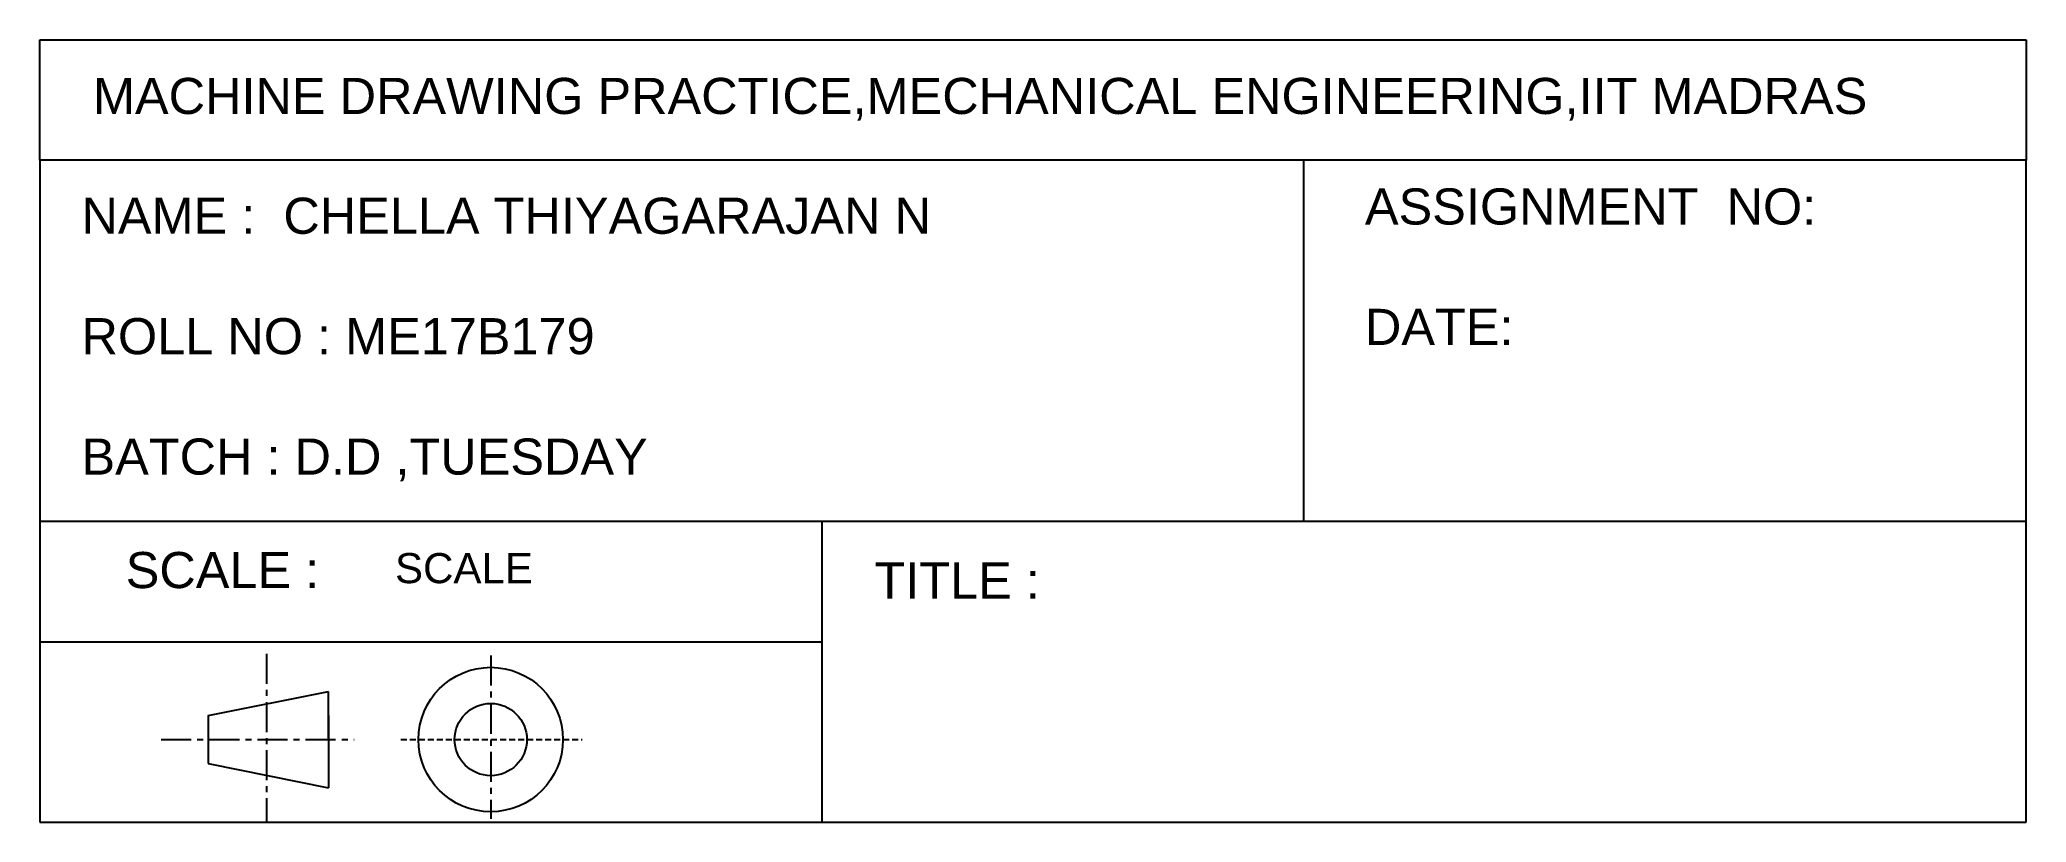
# Model space of a CAD drawing. Header units: millimetres. Extents: x -165 to 0, y 0 to 65.
import ezdxf

# ---------------------------------------------------------------- set-up
doc = ezdxf.new("R2010")
doc.units = ezdxf.units.MM
doc.linetypes.add('CENTER', pattern=[2, 1.25, -0.25, 0.25, -0.25])
doc.linetypes.add('HIDDEN', pattern=[0.375, 0.25, -0.125])
doc.styles.get("Standard").update_dxf_attribs({"font": 'arial.ttf'})

msp = doc.modelspace()

# ---------------------------------------------------------------- linework, layer by layer
at = {"color": 0}
for p, q in [((-165, 65), (0, 65)), ((-165, 55), (-165, 65)), ((0, 55), (-165, 55)), ((-165, 55), (-165, 25)), ((-60, 25), (-60, 55)), ((0, 25), (0, 55)), ((-165, 25), (0, 25)), ((-165, 25), (-165, 15)), ((-100, 15), (-100, 25)), ((0, 0), (0, 25)), ((-165, 15), (-100, 15)), ((-165, 15), (-165, 0)), ((-100, 0), (-100, 15)), ((-165, 0), (-100, 0)), ((-100, 0), (0, 0))]:
    msp.add_line(p, q, dxfattribs=at)
at = {"color": 0, "ltscale": 2}
msp.add_line((0, 65), (0, 55), dxfattribs=at)
at = {"color": 0, "linetype": 'CENTER', "ltscale": 2}
for p, q in [((-146.16, 13.99), (-146.16, 0)), ((-127.54, 13.85), (-127.54, 0.28)), ((-154.92, 6.87), (-138.88, 6.87))]:
    msp.add_line(p, q, dxfattribs=at)
at = {"color": 0, "ltscale": 0.2}
for p, q in [((-151.02, 8.87), (-141.02, 10.87)), ((-141.02, 6.87), (-141.02, 10.87)), ((-151.02, 8.87), (-151.02, 4.87)), ((-141.02, 8.87), (-141.02, 4.87)), ((-141.02, 6.87), (-141.02, 2.87)), ((-127.54, 6.87), (-127.54, 6.87)), ((-151.02, 4.87), (-141.02, 2.87))]:
    msp.add_line(p, q, dxfattribs=at)
at = {"color": 0, "linetype": 'HIDDEN', "ltscale": 2}
msp.add_line((-135.02, 6.87), (-119.95, 6.87), dxfattribs=at)
at = {"color": 0, "ltscale": 0.2}
for radius in [6, 3]:
    msp.add_circle((-127.54, 6.87), radius, dxfattribs=at)

# ---------------------------------------------------------------- texts
at = {"color": 0, "attachment_point": 1}
for s, width, heights, insert, char_height in [('MACHINE DRAWING PRACTICE,MECHANICAL ENGINEERING,IIT MADRAS', 164.3264, [7.38], (-160.58, 61.83), 3), ('NAME :  CHELLA THIYAGARAJAN N\\P\\PROLL NO : ME17B179\\P\\PBATCH : D.D ,TUESDAY', 99.4536, [0], (-161.53, 51.88), 3), ('ASSIGNMENT  NO: \\P\\PDATE: ', 75.9758, [0], (-54.93, 52.65), 3), ('SCALE : ', 57.1733, [0], (-157.86, 22.45), 3), ('TITLE : ', 48.327, [0], (-95.67, 21.58), 3), (' \\P ', 87.1079, [0], (-92.33, 14.43), 5)]:
    msp.add_mtext_dynamic_manual_height_columns(s, width=width, gutter_width=1, heights=heights, dxfattribs=dict(at, insert=insert, char_height=char_height))
msp.add_attdef('SCALE', (-135.49, 19.86), '', height=2.5)

doc.saveas('drawing.dxf')
